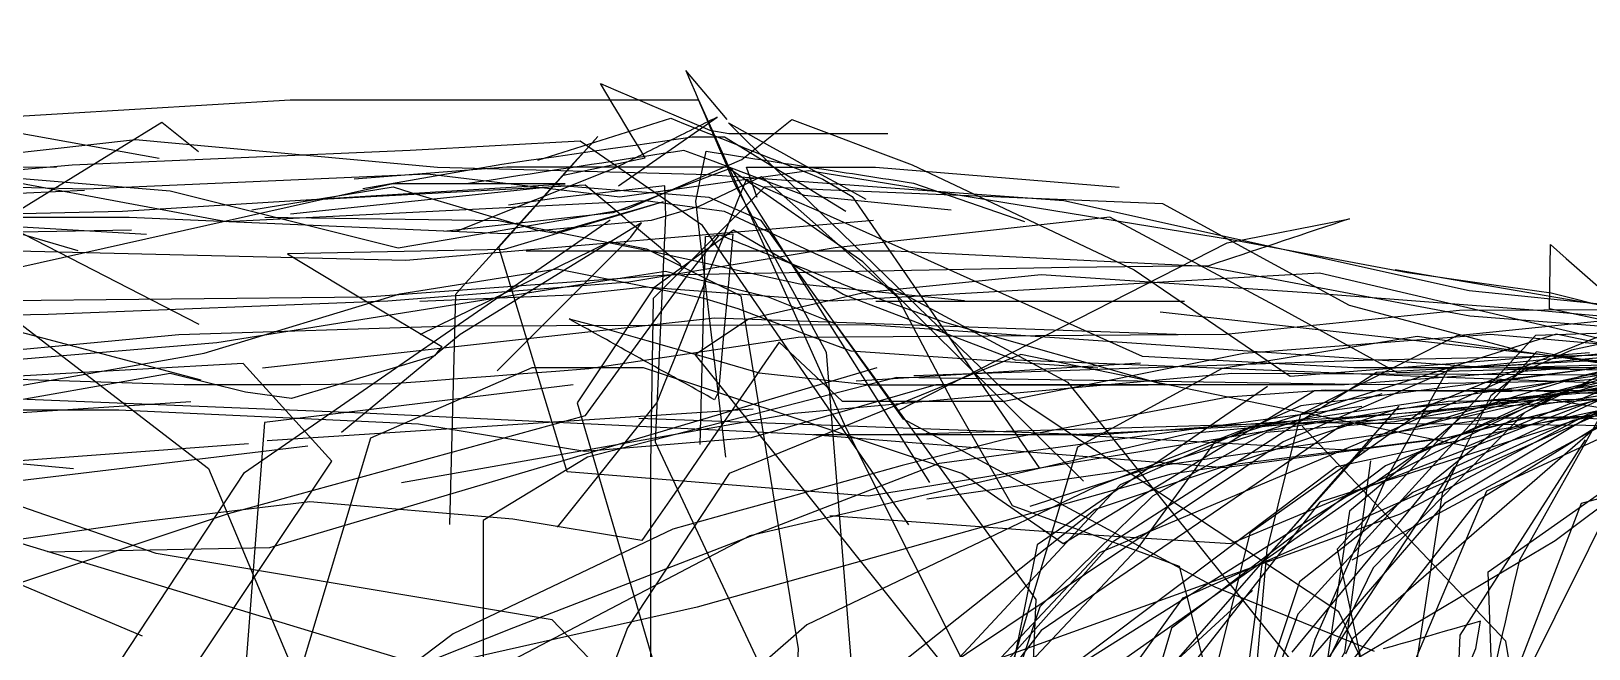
# Model space of a CAD drawing. Header units: metres. Extents: x 30 to 6769, y 117 to 5736.
# Drawn here: x 1310 to 1934, y 5477 to 5724 of the extents above; entities that cross this region are included whole.
import ezdxf

# ---------------------------------------------------------------- set-up
doc = ezdxf.new("R2010")
doc.units = ezdxf.units.M
doc.layers.add('FLOOR_1', color=2, linetype='Continuous')
doc.layers.add('FLOOR_2', color=3, linetype='Continuous')

msp = doc.modelspace()

# ---------------------------------------------------------------- linework, layer by layer
at = {"layer": 'FLOOR_1', "color": 7}
for points in [[(931.05, 5593.25), (1084.6, 5630.14), (1158.22, 5647.51), (1166.88, 5664.84), (1171.06, 5676.45), (1173.36, 5685.64), (1175.66, 5694.83), (1179.73, 5653.8), (1185.79, 5666.11), (1187.88, 5724.48), (1185.05, 5714.55), (1182.21, 5704.62), (1179.38, 5694.7), (1176.54, 5684.77), (1182.57, 5691.1), (1190.02, 5700.04), (1197.47, 5708.99), (1204.92, 5717.94), (1213.42, 5720.54), (1223.74, 5711.93), (1234.07, 5703.32), (1244.4, 5694.71), (1361.68, 5673.51)], [(1589.02, 5689.06), (1572.47, 5708.74), (1574.41, 5704.22), (1576.34, 5699.7), (1578.28, 5695.18), (1580.22, 5690.66), (1582.15, 5686.14), (1584.09, 5681.62), (1586.03, 5677.1), (1587.96, 5672.58), (1589.9, 5668.06), (1591.84, 5663.53), (1598.95, 5650.44), (1606.39, 5636.79), (1613.83, 5623.14), (1621.27, 5609.49), (1628.71, 5595.84), (1638.9, 5469.32)], [(1601.1, 5657.77), (1596.79, 5669.97), (1602.54, 5669.97), (1608.28, 5669.97), (1614.03, 5669.97), (1619.78, 5669.97), (1625.52, 5669.97), (1631.27, 5669.97), (1637.01, 5669.97), (1642.76, 5669.97), (1648.51, 5669.97), (1746.01, 5661.96)], [(1377.61, 5606.91), (1297.78, 5647.91), (1133.15, 5649.84)], [(1955.75, 5588.81), (1865.38, 5602.12), (1787.24, 5589.28), (1729.41, 5557.72), (1700.9, 5463.3), (1716.79, 5407.5), (1711.44, 5378.03), (1706.08, 5348.56), (1692.55, 5254.95), (1687.79, 5148.04), (1652.87, 5051.41), (1560.76, 4954.88), (1455.97, 4853.85), (1385.64, 4823.99), (1308.48, 4801.29)], [(1991.96, 5595.44), (1849.07, 5587.6), (1743.38, 5519.66), (1634.81, 5397.32), (1605.37, 5260.58), (1605.37, 5238.92), (1605.37, 5217.27), (1605.37, 5195.61), (1603.9, 5158.21), (1598.79, 5081.49), (1469.98, 5106.35), (1398.91, 5097.65), (1401.87, 5079.92), (1404.82, 5062.18), (1407.78, 5044.45), (1410.73, 5026.71), (1432.83, 4912.98)], [(2138.94, 5583.44), (2016.91, 5600.13), (1896.7, 5583.91)], [(1858.08, 5574.09), (1762.25, 5464.56), (1721.77, 5322.68), (1674.65, 5266.96), (1654.4, 5223.82), (1658.38, 5192.01), (1662.35, 5160.2), (1658.3, 5112.38), (1605.25, 4985.33), (1568.07, 4926.22), (1541.71, 4896.91), (1450.37, 4861.01), (1362.1, 4826.26), (1285.67, 4790.27), (1267.77, 4814.14), (1249.97, 4838.76)], [(1421.15, 5558.06), (1235.83, 5535.78)]]:
    msp.add_lwpolyline(points, dxfattribs=at)
at = {"layer": 'FLOOR_1', "color": 1}
for points in [[(1829.77, 5039.21), (1834.71, 5071.32), (1839.64, 5103.42), (1751.35, 5127.01), (1744.36, 5254.47), (1715.55, 5407.8), (1636.61, 5565.56), (1577.73, 5696.81), (1566.02, 5696.81), (1554.3, 5696.81), (1542.59, 5696.81), (1530.87, 5696.81), (1519.16, 5696.81), (1507.44, 5696.81), (1495.73, 5696.81), (1484.02, 5696.81), (1414.13, 5696.81), (1258.47, 5687.49)], [(1263.74, 5671.16), (1352.15, 5681.08), (1473.1, 5669.97), (1581.59, 5666.98), (1723.82, 5656.56), (1886.22, 5620.49), (2058.8, 5602.87)], [(2190.47, 5292.43), (2209.52, 5349.61), (2224.75, 5431.71), (2217.26, 5563.71), (2064.94, 5572.97), (1921.06, 5603.04), (1784.5, 5559.95), (1753.24, 5516.94), (1712.73, 5473.76), (1654.73, 5430.23), (1657.26, 5401.17), (1662.43, 5372.74), (1667.22, 5327.66), (1671.35, 5253.29), (1645.27, 5106.35), (1567.15, 5106.35)], [(811.94, 5589.45), (982.96, 5580.13), (1118.95, 5568.5), (1327.37, 5549.19)], [(2089.69, 5585.53), (1881.05, 5589.81), (1811.72, 5559.81), (1653.38, 5453.7), (1643.88, 5414.6), (1641.97, 5399.31), (1640.06, 5384.02), (1638.15, 5368.72), (1636.24, 5353.43), (1634.33, 5338.14), (1632.42, 5322.85), (1619.84, 5163.21), (1602.19, 5108.65), (1597.5, 5092.23), (1592.81, 5075.8), (1588.12, 5059.38), (1583.43, 5042.95), (1578.74, 5026.52), (1574.05, 5010.1), (1569.36, 4993.67), (1560.48, 4974.21), (1513.09, 4926.8), (1442.77, 4871.84), (1301.62, 4785.21)], [(1648.97, 5589.45), (1405.83, 5517.31), (1317.09, 5515.64)], [(1971.29, 5580.29), (1824.24, 5580.24), (1723.68, 5518.95), (1682.99, 5547.12), (1555.59, 5589.45), (1510.91, 5589.45), (1446.29, 5561.31), (1397.46, 5398.84)], [(1938.25, 5589.45), (1818.74, 5574.24), (1746.47, 5542.6), (1615.75, 5402.01)], [(1754.6, 5591.32), (1640.77, 5584.18)], [(1527.44, 5582.74), (1403.77, 5567.53), (1395.38, 5458.07), (1386.3, 5348.7), (1371.77, 5285.71), (1368.76, 5284.09), (1366.72, 5287.66), (1364.69, 5291.22), (1362.65, 5294.79), (1360.61, 5298.35), (1358.58, 5301.92), (1356.54, 5305.49), (1354.5, 5309.05), (1352.47, 5312.62), (1350.43, 5316.19), (1348.39, 5319.75), (1346.36, 5323.32), (1344.32, 5326.88), (1455.83, 5412.47)], [(1977.36, 5587.76), (1926.77, 5584.15), (1849.9, 5582.74), (1656.99, 5585.6), (1533.19, 5553.71), (1491.36, 5528.3), (1491.36, 5514.85), (1491.36, 5501.4), (1491.36, 5487.95), (1491.36, 5474.5), (1491.36, 5461.05), (1491.36, 5447.6), (1491.91, 5427.86), (1507.15, 5302.46), (1548.64, 5108.49), (1607.34, 4951.8)], [(2101.27, 5546.86), (1918.1, 5576.88), (1773.66, 5563.05), (1598.1, 5522.17), (1436.35, 5437.32), (1307.22, 5350.43)], [(1887.11, 5581.41), (2061.71, 5574.13), (2124.18, 5525.75)], [(1669.07, 5536.97), (1895.52, 5569.32), (2141.95, 5574.25), (2202.24, 5326.91), (2172.71, 5061.95), (2148.89, 4960.6), (2154.07, 4877.77), (2160.39, 4786.79), (2351.32, 4678.64), (2547.77, 4713.96), (2560.95, 4727.91), (2555.77, 4723.89), (2550.6, 4719.86), (2545.42, 4715.83), (2540.25, 4711.8), (2535.07, 4707.78), (2529.9, 4703.75), (2524.72, 4699.72), (2519.54, 4695.7), (2514.37, 4691.67), (2509.19, 4687.64), (2503.53, 4683.42), (2301.48, 4599.07)], [(1956.89, 5568.24), (1928.92, 5569.32), (1916.36, 5569.32), (1903.81, 5569.32), (1891.26, 5569.32), (1878.71, 5569.32), (1866.16, 5569.32), (1727.25, 5562.61)]]:
    msp.add_lwpolyline(points, dxfattribs=at)
at = {"layer": 'FLOOR_1', "color": 6}
for points in [[(1377.35, 5676.04), (1362.7, 5687.79), (1344.95, 5676.87), (1327.2, 5665.94), (1309.46, 5655.01), (1291.71, 5644.09)], [(2186.8, 5170.4), (2197.17, 5247.61), (2176.42, 5287.94), (2189.54, 5293.57), (2202.65, 5299.19), (2215.77, 5304.81), (2303.25, 5273.68), (2503.48, 5325.37), (2656.28, 5400.69), (2671.7, 5493.62), (2671.7, 5588.9), (2668.8, 5671.42), (2655.21, 5678.22), (2641.62, 5685.02), (2582.56, 5677.87), (2454.31, 5665.39), (2373.15, 5655.02), (2324.74, 5650.61), (2201.42, 5642.78), (2001.46, 5602.22), (1932.57, 5586.55), (1864.77, 5565.75)], [(1661.88, 5526.54), (1579.19, 5646.61), (1530.18, 5680.41), (1462.11, 5676.68), (1326.85, 5670.79), (1221.22, 5661.08), (1197.52, 5655.67), (1211.88, 5654.07), (1226.23, 5652.48), (1240.58, 5650.88), (1300.63, 5640.62)], [(1969, 5606.85), (1919.05, 5619.39), (1890.28, 5623.5), (1861.51, 5627.61), (1790.98, 5640.88), (1621.79, 5668.51), (1546.03, 5657.96), (1469.13, 5667.2), (1332.44, 5661.15), (1233.53, 5663.47)], [(2014.43, 5602.87), (1884.44, 5589.45), (1840.07, 5589.45), (1755.36, 5594.07), (1623.96, 5653.1), (1596.64, 5664.93), (1593.4, 5656.81), (1590.15, 5648.69), (1586.9, 5640.57), (1583.66, 5632.45), (1580.41, 5624.33), (1577.16, 5616.21), (1573.92, 5608.09), (1570.67, 5599.97), (1567.42, 5591.85), (1564.18, 5583.72), (1560.93, 5575.6), (1521.04, 5525.7)], [(1125.37, 5623.58), (1165.94, 5644.37), (1184.26, 5646.66), (1202.59, 5648.95), (1346.89, 5652.29), (1524.15, 5663.26), (1499.37, 5663.26), (1455.16, 5663.26), (1272.7, 5622.38)], [(2240.4, 5622.54), (1992.13, 5590.3), (1933.27, 5570.68), (1858.63, 5530.79), (1682.47, 5467.38), (1562.24, 5353.85), (1478.52, 5209.66), (1455.85, 5152.93), (1447.42, 5131.01), (1439, 5109.1), (1430.58, 5087.19), (1422.15, 5065.28), (1441.89, 4970.05), (1467.02, 4826.99), (1560.62, 4662.05), (1692.76, 4580.7), (1769.74, 4553.96), (1720.93, 4562.58), (1672.12, 4571.2), (1531.15, 4576.47), (1425.63, 4660.71), (1327.94, 4860.85), (1218.77, 5043.13), (1086.42, 5245.43)], [(1648.65, 5616.29), (1772.21, 5616.29)], [(2175.42, 5444.61), (2145.3, 5544.77), (2071.67, 5582.74), (1949.46, 5582.74), (1835.31, 5566.51), (1714.79, 5484.22), (1650.97, 5401.54), (1646.66, 5336.85), (1642.64, 5282.51), (1637.1, 5229.62), (1594.89, 5135.81)], [(1404.85, 5560.37), (1599.51, 5573.1)]]:
    msp.add_lwpolyline(points, dxfattribs=at)
at = {"layer": 'FLOOR_1', "color": 2}
for points in [[(1849.62, 5458.84), (1834.04, 5491.75), (1699.35, 5581.04), (1596.68, 5680.57), (1589.57, 5687.7), (1595.08, 5684.64), (1600.59, 5681.58), (1606.09, 5678.51), (1611.6, 5675.45), (1617.11, 5672.39), (1622.61, 5669.33), (1628.12, 5666.27), (1633.63, 5663.21), (1639.13, 5660.15), (1644.64, 5657.09)], [(1986.62, 5577.65), (1877.72, 5576.03), (1748.56, 5554.9), (1645.69, 5538), (1525, 5547.85), (1497.65, 5637.93), (1537.29, 5682.27), (1533.22, 5677.74), (1529.15, 5673.22), (1525.07, 5668.69), (1521, 5664.16), (1516.93, 5659.63), (1512.85, 5655.1), (1508.78, 5650.57), (1504.7, 5646.04), (1500.63, 5641.51), (1496.56, 5636.99), (1492.48, 5632.46), (1488.41, 5627.93), (1484.33, 5623.4), (1480.26, 5618.87), (1477.94, 5526.66)], [(1265.28, 5671.16), (1388.62, 5648.23), (1556.36, 5656.55), (1587.85, 5652.25), (1599.93, 5646.67), (1612.01, 5641.1), (1624.09, 5635.52), (1636.17, 5629.94), (1648.25, 5624.36), (1660.33, 5618.79), (1725.35, 5583.75), (1835.61, 5446.36)], [(2102.68, 5622.68), (1902.63, 5579.91), (1828.86, 5580.5), (1789.64, 5577.7), (1700.3, 5560.79), (1659.15, 5550.35), (1636.18, 5543.97), (1613.21, 5537.58), (1590.23, 5531.2), (1567.26, 5524.81), (1479.42, 5482.83), (1360.98, 5393.42), (1320.14, 5280.79), (1315.3, 5224.38), (1311.59, 5218.35), (1307.88, 5212.32)], [(2112.16, 5600.47), (1942.23, 5573.19), (1833.05, 5549.85), (1679.27, 5433.94), (1638.44, 5384.93), (1613.08, 5360.28), (1602.09, 5358.28), (1591.1, 5356.28), (1580.11, 5354.29), (1569.12, 5352.29), (1558.13, 5350.29), (1547.14, 5348.29), (1372.56, 5399.76)], [(1973.19, 5593.7), (1844.69, 5560.41), (1738.18, 5515.37), (1692.51, 5466.7), (1662.08, 5424.04), (1630.14, 5385.69), (1598.59, 5347.62), (1593.7, 5328.06), (1588.81, 5308.49), (1583.92, 5288.93), (1579.04, 5269.37), (1572.08, 5255.54), (1564.9, 5242.36), (1557.71, 5229.18), (1550.53, 5216), (1543.34, 5202.82), (1493.49, 5183.23), (1370.36, 5173.55), (1357.91, 5178.34), (1345.46, 5183.13), (1333.02, 5187.92), (1320.57, 5192.71), (1308.12, 5197.5)], [(1437.85, 5083.7), (1528.96, 5253.12), (1667.16, 5351.21), (1771.71, 5497.28), (1967.3, 5583.9), (2047.34, 5589.45), (2129.03, 5550.01), (2167.07, 5467.99), (2175.42, 5333.75)], [(2094.93, 5569.33), (1997.35, 5589.45), (1927.25, 5581.06), (1852.69, 5550.18), (1767.03, 5485.18), (1750.68, 5430.45), (1768.55, 5392.63), (1723.35, 5351.52), (1658, 5213.53)], [(2164.55, 4794.03), (2153.87, 4962.45), (2168.71, 5153.52), (2155.3, 5315.62), (2133.3, 5488.74), (1994.49, 5589.45), (1826.42, 5535.64), (1730.72, 5413.69)], [(1710.35, 5534.03), (1851.41, 5579.16)], [(1846.62, 5552.21), (1840.09, 5504.51), (1836.28, 5475.41), (1828.92, 5462.53), (1821.56, 5449.65), (1814.2, 5436.77), (1806.85, 5423.89), (1799.49, 5411), (1792.13, 5398.12), (1774.35, 5363.96), (1729, 5266.91), (1703.81, 5190.83), (1694.79, 5123.19), (1692.15, 5099.55), (1691.62, 5090.5), (1691.09, 5081.45), (1690.55, 5072.4), (1690.02, 5063.35), (1689.49, 5054.3), (1688.96, 5045.25)]]:
    msp.add_lwpolyline(points, dxfattribs=at)
at = {"layer": 'FLOOR_1', "color": 3}
for points in [[(1588.6, 5553.67), (1576.5, 5656.27), (1580.66, 5676.36), (1583.1, 5675.98), (1585.54, 5675.6), (1587.98, 5675.23), (1590.42, 5674.85), (1592.86, 5674.48), (1595.3, 5674.1), (1597.74, 5673.73), (1600.18, 5673.35), (1602.62, 5672.98), (1605.06, 5672.6), (1607.5, 5672.22), (1609.94, 5671.85), (1612.38, 5671.47), (1614.82, 5671.1), (1617.26, 5670.72), (1619.7, 5670.35), (1622.14, 5669.97), (1624.58, 5669.59), (1627.02, 5669.22), (1629.46, 5668.84), (1631.9, 5668.47), (1634.34, 5668.09), (1636.78, 5667.72), (1639.23, 5667.34), (1641.67, 5666.97), (1644.11, 5666.59), (1646.55, 5666.21), (1648.99, 5665.84), (1651.43, 5665.46), (1653.87, 5665.09), (1656.31, 5664.71), (1658.75, 5664.34), (1661.19, 5663.96), (1663.63, 5663.58), (1708.17, 5648.1)], [(1496.91, 5588.3), (1539.81, 5631.22), (1550.46, 5641.88), (1554.75, 5647.58), (1540.22, 5638.64), (1525.7, 5629.7), (1511.18, 5620.76), (1496.66, 5611.82), (1482.14, 5602.88), (1434.67, 5563.65)], [(1957.46, 5582.74), (1862.72, 5586.16), (1780.97, 5589.45), (1704.54, 5592.63), (1635.46, 5618.87), (1591.56, 5644.63), (1559.72, 5621.59), (1529.02, 5575.52), (1560.89, 5466.83)], [(1188.64, 5583.09), (1384.74, 5599.69), (1540.04, 5624.46), (1564.43, 5628.21), (1572.65, 5626.15), (1580.87, 5624.1), (1589.1, 5622.04), (1597.32, 5619.98), (1605.54, 5617.93), (1632.21, 5607.34), (1712.67, 5496.6), (1706.59, 5356.01)], [(1991.69, 5605.41), (1913.58, 5612.52), (1821.28, 5619.63), (1714.77, 5626.74), (1643.76, 5619.63), (1597.61, 5608.97), (1576.31, 5594.75), (1599.03, 5566.32), (1621.75, 5537.89), (1644.47, 5509.45), (1667.19, 5481.02), (1689.92, 5452.59), (1712.64, 5424.16), (1735.36, 5395.73), (1697.02, 5345.97), (1597.61, 5274.89), (1434.3, 5267.78), (1320.69, 5328.2), (1256.79, 5456.14)], [(2089.76, 5631.33), (1927.23, 5596.63), (1847.55, 5561.01), (1803.37, 5511.81), (1793.59, 5438.44), (1798.06, 5389.61), (1775.4, 5375.57), (1752.75, 5361.54), (1730.09, 5347.5), (1707.43, 5333.47), (1684.77, 5319.44), (1642.93, 5297)], [(2170.36, 5183.32), (2175.42, 5293.09), (2170.49, 5435.65), (2011.87, 5586.27), (1791.11, 5587.27), (1615.95, 5571.18), (1458.71, 5543.37)], [(1966.96, 5582.66), (1909.13, 5573.76), (1837.27, 5537.99), (1721.96, 5465.38), (1607.37, 5375.61), (1537.38, 5324.65), (1533.18, 5310.33), (1528.97, 5296.02), (1524.76, 5281.7), (1520.55, 5267.38), (1516.34, 5253.07), (1512.13, 5238.75), (1507.92, 5224.43), (1487.62, 5162.23)], [(2035.88, 5587.61), (1865.35, 5574)]]:
    msp.add_lwpolyline(points, dxfattribs=at)
at = {"layer": 'FLOOR_1', "color": 4}
for points in [[(2242.97, 5646.08), (2157.05, 5643.13), (2009.69, 5591.62), (1857.47, 5587.47), (1808.36, 5614.49), (1742.26, 5649.84), (1632.37, 5637.57), (1549.74, 5623.79), (1453.13, 5616.29), (1317.13, 5610.85), (1246.52, 5609.58), (1204.05, 5645.53), (1196.48, 5675.82), (1161.97, 5625.21), (1101.04, 5522.69), (1037.75, 5389.36), (1014.95, 5236.96), (1033.93, 5050.19), (1051.58, 4884.28), (1120.55, 4782.11), (1219.05, 4749.68), (1278.95, 4788.6), (1295.73, 4900.37)], [(1403.89, 5649.84), (1497.49, 5648.62), (1519.2, 5644.27), (1540.92, 5639.92), (1560.65, 5635.93), (1572.14, 5633.37), (1583.64, 5630.82), (1595.13, 5628.26), (1606.62, 5625.71), (1618.11, 5623.15), (1684.05, 5616.47)], [(1466.11, 5602.87), (1542.09, 5640.21), (1556.76, 5637.25), (1569.34, 5630.96), (1581.92, 5624.67), (1594.5, 5618.37), (1617.54, 5476.89), (1607.01, 5281.99), (1731.95, 5286.95), (1819.97, 5316.84), (1819.97, 5305.98), (1819.97, 5295.12), (1819.97, 5284.26), (1819.97, 5273.4), (1819.97, 5262.55), (1819.97, 5251.69), (1819.97, 5240.83), (1819.97, 5229.97), (1815.08, 5210.62), (1778.21, 5117.63), (1762.3, 5053.2), (1755.2, 5030.47)], [(1996.99, 5615.06), (1908.46, 5571.54), (1847.71, 5509.28), (1777.72, 5365.12), (1733.81, 5170.33), (1609.33, 5038.47), (1573.26, 5011.28), (1551.09, 4994.03), (1510.22, 4971.73), (1375.87, 4893.08), (1291.47, 4838.52)], [(2091.76, 5565.91), (1913.21, 5595.95), (1817.58, 5490.72), (1759.02, 5326.91), (1722.25, 5184.93), (1703.92, 5097), (1685.55, 5063.32), (1652.51, 5040.78), (1585.16, 5045.51), (1582.89, 5033.37), (1580.61, 5021.24), (1578.34, 5009.11), (1576.07, 4996.98), (1573.79, 4984.85), (1571.52, 4972.71), (1569.25, 4960.58), (1566.97, 4948.45), (1534.83, 4905.76)], [(1663.87, 5586.5), (1847.74, 5592.74), (1998.51, 5595.89), (2134.64, 5566.28), (2200.52, 5462.45), (2195.54, 5261.2)], [(2204.77, 4358.28), (2208.95, 4557.15), (2208.95, 4695.64), (2212.07, 4763.87), (2216.77, 4803.78), (2221.46, 4843.68), (2202.28, 5025.64), (2193.09, 5139.14), (2195.54, 5271.25), (2214.32, 5315.44), (2226.71, 5376.28), (2108.7, 5535.43), (1963.55, 5583.03), (1879.58, 5561.68), (1862.76, 5559.58), (1845.95, 5557.48), (1829.13, 5555.37), (1812.31, 5553.27), (1795.49, 5551.16), (1766.84, 5546.92), (1577.11, 5493.6), (1469.7, 5469.35), (1293, 5523.12)], [(1946.2, 5587.7), (1798.12, 5565.53), (1736.02, 5541.6), (1620.94, 5486.53), (1549.98, 5424.41), (1512.63, 5379.14), (1501.81, 5348.45), (1490.98, 5317.77), (1480.16, 5287.08), (1458.16, 5175.23), (1422.07, 5094.29), (1413.65, 5099.48), (1405.22, 5104.67), (1396.79, 5109.86), (1388.36, 5115.05), (1379.93, 5120.24), (1371.51, 5125.43), (1363.08, 5130.61), (1354.65, 5135.8), (1346.22, 5140.99), (1337.79, 5146.18)], [(1959.43, 5582.74), (1857.1, 5572.93), (1736.49, 5532.69), (1658.46, 5470.92), (1545.54, 5387.4), (1497, 5333.98), (1489.71, 5178.17), (1497.91, 5061.46), (1523.78, 4974.89), (1531.59, 4881.35), (1542.3, 4829.99), (1556, 4785.44), (1691.35, 4757.44), (1800.16, 4744.02), (1839.58, 4741.44), (1836.94, 4728.25), (1834.3, 4715.06), (1831.67, 4701.87), (1829.03, 4688.68), (1806.57, 4669.6)], [(1289.5, 4883.92), (1337.89, 4961), (1250.79, 4895.64), (1362.43, 4856.43), (1357.23, 4809.35), (1357.23, 4829.93), (1357.23, 4850.5), (1357.23, 4871.08), (1357.23, 4891.66), (1357.23, 4912.24), (1400.54, 5004.87), (1517.73, 5162.07), (1623.5, 5302.46), (1723.82, 5455.72), (1863.34, 5554.12), (1914.91, 5577.44), (1927.95, 5579.82), (1940.98, 5582.19)], [(1553.73, 5569.32), (1736.28, 5562.61), (1944.42, 5577.34), (2129.85, 5488.24), (2163.51, 5269.18)], [(2046.14, 5565.36), (1819.75, 5567.47), (1654.98, 5562.61)], [(1397.34, 5559.03), (1180.1, 5542.88), (962.31, 5555.16), (752.97, 5555.9), (653.59, 5510.52), (624.7, 5377.21), (619.51, 5273.74), (639.18, 5153.2), (634.54, 5083.56), (600.97, 5046.59), (525.03, 5041.62), (357.68, 5038.65), (206.69, 5014.83), (121.42, 4993.5), (62.55, 4980.28), (49.46, 4796.49)], [(1844.57, 5556.09), (1726.24, 5562.61), (1623.65, 5562.61)]]:
    msp.add_lwpolyline(points, dxfattribs=at)
at = {"layer": 'FLOOR_1', "color": 5}
for points in [[(1329.14, 5636.42), (1210.64, 5671.09)], [(1620.63, 5431.19), (1560.42, 5559.75), (1564.5, 5650.42), (1564.06, 5662.4), (1553.44, 5661.22), (1542.81, 5660.04), (1532.19, 5658.85), (1521.56, 5657.67), (1501.46, 5654.73)], [(1905.5, 5596.61), (1838.22, 5614.56), (1763.53, 5655.29), (1627.33, 5660.81), (1604.19, 5662.08), (1593, 5650.89), (1581.81, 5639.7), (1570.63, 5628.5), (1559.44, 5617.31), (1558.42, 5550.83), (1558.42, 5458.03), (1570.42, 5391.1), (1568.36, 5337.56), (1546.66, 5286.91), (1531.69, 5161.62), (1586.51, 4996.46)], [(1657.39, 5572.26), (1789.27, 5639.67), (1838.22, 5649.22), (1834.91, 5648.11), (1831.6, 5647.01), (1828.29, 5645.91), (1824.98, 5644.8), (1821.67, 5643.7), (1818.36, 5642.59), (1815.05, 5641.49), (1811.74, 5640.39), (1808.43, 5639.28), (1805.11, 5638.18), (1801.8, 5637.07), (1798.49, 5635.97), (1795.18, 5634.86), (1791.87, 5633.76), (1788.56, 5632.66), (1785.25, 5631.55), (1781.94, 5630.45), (1725.93, 5629.71), (1564.91, 5626.6), (1444.95, 5617.77), (1288.07, 5616.29)], [(2078.9, 5589.45), (1925.83, 5589.34), (1836.32, 5582.74), (1672.68, 5582.74), (1598.72, 5561.5), (1532.09, 5555.95), (1465.48, 5566.93), (1345.43, 5572.48), (1202.27, 5572.56)], [(1959.14, 5588.76), (1922.27, 5573.39), (1885.4, 5558.02), (1706.69, 5594.92), (1589.89, 5547.13), (1549.14, 5485.35), (1505.59, 5370.69), (1487.22, 5319.75), (1466.55, 5265.72), (1445.52, 5214.99), (1429.59, 5180.45), (1413.65, 5145.9), (1398.15, 5127.16), (1382.75, 5111.75), (1367.35, 5096.34), (1351.94, 5080.93), (1299.87, 5036.16)], [(1972.38, 5590.74), (1898.16, 5574.99), (1856.26, 5567.88), (1830.56, 5565.73), (1804.85, 5563.59), (1759.45, 5538.09), (1714.32, 5493.75), (1699.97, 5450.68)], [(2171.86, 5060.02), (2192.04, 5161.78), (2202.24, 5320.3), (2136.25, 5514.57), (1967.54, 5584.09), (1875.79, 5561.11), (1853.89, 5558.19), (1831.99, 5555.27), (1810.1, 5552.35), (1788.2, 5549.43), (1623.07, 5562.61), (1443.36, 5571.36), (1272.46, 5578.32), (1071.68, 5576.03)], [(1106.82, 5562.61), (1232.53, 5566.76), (1374.37, 5576.03)]]:
    msp.add_lwpolyline(points, dxfattribs=at)
at = {"layer": 'FLOOR_2', "color": 4}
for points in [[(1523.53, 5666.8), (1556.2, 5673.67), (1553.64, 5677.94), (1551.09, 5682.2), (1548.53, 5686.46), (1545.97, 5690.73), (1543.42, 5694.99), (1540.86, 5699.26), (1538.3, 5703.52), (1544.56, 5700.84), (1550.82, 5698.15), (1557.08, 5695.47), (1563.34, 5692.79), (1569.6, 5690.1), (1575.86, 5687.42), (1582.11, 5684.73), (1589.79, 5683.39), (1598.87, 5683.39), (1607.95, 5683.39), (1617.04, 5683.39), (1626.12, 5683.39), (1635.2, 5683.39), (1644.29, 5683.39), (1653.37, 5683.39)], [(1241.04, 5670.94), (1366.08, 5660.48), (1457.3, 5637.66), (1549.2, 5653.29), (1595, 5673.02), (1615, 5689), (1631.04, 5682.98), (1647.09, 5676.96), (1663.14, 5670.94), (1752.1, 5628.82), (1814.47, 5586.22), (1934.39, 5595.62)], [(1295.18, 5625.38), (1241.62, 5633.96), (1237.12, 5645.97), (1232.62, 5657.97), (1228.12, 5669.97), (1223.63, 5681.98), (1225.25, 5681.95), (1227.7, 5680.32), (1230.14, 5678.69), (1232.58, 5677.06), (1235.03, 5675.43), (1237.47, 5673.8), (1239.91, 5672.17), (1242.36, 5670.54), (1244.8, 5668.91), (1247.24, 5667.28), (1249.69, 5665.65), (1252.13, 5664.02), (1254.58, 5662.39), (1257.02, 5660.76), (1259.46, 5659.13), (1261.91, 5657.5), (1331.79, 5660.78)], [(1636.61, 5652.13), (1588.04, 5681.99), (1575.08, 5681.94), (1564.18, 5680.38), (1553.28, 5678.82), (1542.38, 5677.27), (1531.48, 5675.71), (1520.59, 5674.15), (1509.69, 5672.59), (1498.79, 5671.03), (1443.24, 5661.22)], [(1249.8, 5484.76), (1389.45, 5531.16), (1532.35, 5570.37), (1552.36, 5597.89), (1572.36, 5625.41), (1586.02, 5642.82), (1588.18, 5641.96), (1590.34, 5641.1), (1592.49, 5640.23), (1594.65, 5639.37), (1596.81, 5638.5), (1598.97, 5637.64), (1601.13, 5636.77), (1603.29, 5635.91), (1605.45, 5635.05), (1607.61, 5634.18), (1609.77, 5633.32), (1611.93, 5632.45), (1614.09, 5631.59), (1616.25, 5630.72), (1618.41, 5629.86), (1620.57, 5629), (1622.73, 5628.13), (1624.89, 5627.27), (1627.05, 5626.4), (1629.21, 5625.54), (1631.37, 5624.67), (1633.53, 5623.81), (1635.69, 5622.95), (1637.85, 5622.08), (1640.01, 5621.22), (1642.17, 5620.35), (1644.33, 5619.49), (1646.49, 5618.62), (1648.65, 5617.76), (1650.81, 5616.9), (1676.15, 5607.77), (1764.38, 5582.74)], [(2093.13, 5576.03), (1918.31, 5613.12), (1918.71, 5638.89), (1925.1, 5633.29), (1931.5, 5627.7), (1937.89, 5622.1), (1944.28, 5616.51), (1950.67, 5610.91), (1957.06, 5605.32), (1963.45, 5599.72), (2077.27, 5578.2)], [(1284.76, 5623.39), (1381.41, 5549.16), (1449.45, 5386.98), (1520.77, 5254.3), (1567.22, 5233.9), (1589.16, 5224.49), (1658.4, 5232.37), (1733.01, 5213.13), (1765.88, 5210.39), (1798.76, 5207.64), (1823.25, 5230.37), (1840.69, 5256.67), (1843.3, 5268.41), (1845.91, 5280.15), (1848.52, 5291.89), (1851.12, 5303.63), (1856.93, 5333.18)], [(1956.62, 5609.58), (1871.05, 5574.75), (1798.39, 5523.21), (1785.4, 5471.2)], [(1896.74, 5564.61), (2061.94, 5590.53)], [(1905.81, 5469.2), (1918.51, 5502.23), (1931.21, 5535.26), (2077.83, 5574.82)]]:
    msp.add_lwpolyline(points, dxfattribs=at)
at = {"layer": 'FLOOR_2', "color": 3}
for points in [[(1545.56, 5662.46), (1585.02, 5689.99), (1583.81, 5689.38), (1582.6, 5688.78), (1581.38, 5688.17), (1580.17, 5687.56), (1578.96, 5686.96), (1577.74, 5686.35), (1576.53, 5685.74), (1575.32, 5685.13), (1574.11, 5684.53), (1572.89, 5683.92), (1571.68, 5683.31), (1570.47, 5682.71), (1569.25, 5682.1), (1568.04, 5681.49), (1566.83, 5680.89), (1565.61, 5680.28), (1564.4, 5679.67), (1563.19, 5679.07), (1561.97, 5678.46), (1560.76, 5677.85), (1559.55, 5677.25), (1558.33, 5676.64), (1557.12, 5676.03), (1555.91, 5675.42), (1554.69, 5674.82), (1553.48, 5674.21), (1552.27, 5673.6), (1551.06, 5673), (1549.84, 5672.39), (1548.63, 5671.78), (1547.42, 5671.18), (1546.2, 5670.57), (1544.06, 5669.59), (1480.56, 5644.18)], [(1848.25, 5475.8), (1784.45, 5501.62), (1659.63, 5568.98), (1602.66, 5648.55), (1581.88, 5657.84), (1562.15, 5659.36), (1542.42, 5660.88), (1522.68, 5662.4), (1414.27, 5651.1)], [(1236.2, 5643.2), (1183.38, 5655.75), (1207.48, 5653.07), (1231.58, 5650.39), (1356.58, 5643.13)], [(1508.64, 5636.42), (1585.6, 5636.42), (1656.07, 5636.42), (1780.63, 5630.24), (1886.4, 5610.31), (2017.27, 5600.18)], [(2513.18, 5332.8), (2406.18, 5456.59), (2336.73, 5485.14), (2238.47, 5534.8), (2084.66, 5601.31), (1949.83, 5612.73), (1882.38, 5612.48), (1788.59, 5602.87), (1617.46, 5601.64), (1533.62, 5589.09), (1520.51, 5588.08), (1507.39, 5587.07), (1494.28, 5586.07), (1481.17, 5585.06), (1468.05, 5584.05), (1454.94, 5583.04), (1418.17, 5582.74), (1371.69, 5582.74), (1246.41, 5586.72)], [(2034.29, 5605.41), (1920.68, 5520.12), (1807.07, 5452.59), (1693.47, 5402.83), (1558.56, 5409.94), (1452.05, 5431.27), (1373.94, 5466.81), (1430.75, 5552.1), (1395.25, 5591.2), (1267.44, 5584.09)], [(1286.43, 5369.69), (1438.29, 5270.14), (1515.6, 5240.05), (1622.11, 5239.49), (1663.46, 5240.54), (1692.26, 5240.54), (1727.69, 5246.36), (1811.54, 5337.73), (1830.58, 5363.48), (1836.61, 5356.43), (1842.65, 5349.39), (1848.68, 5342.35), (1854.72, 5335.3), (1860.75, 5328.26), (1866.79, 5321.21), (1883.34, 5273.71), (1888.74, 5297.14), (1894.15, 5320.58), (1899.56, 5344.02), (1893.75, 5507.69), (2028.92, 5602.87)], [(1957.97, 5595.3), (1907.27, 5590.68), (1887.09, 5589.45), (1878.01, 5589.45), (1852.56, 5544.3), (1824.33, 5480.59), (1817.91, 5458.1), (1811.49, 5435.6), (1805.06, 5413.11), (1795.41, 5389.86), (1771.88, 5363.38), (1748.36, 5336.91), (1631.47, 5276.33), (1590.15, 5267.38), (1575.88, 5267.38), (1561.61, 5267.38), (1547.35, 5267.38), (1533.08, 5267.38)], [(1955.31, 5590.67), (1921.71, 5578.91), (1899.62, 5566.63), (1871.61, 5543.9), (1815.21, 5475.54)], [(1958.76, 5585.97), (1880.06, 5549.61), (1826.19, 5467.69)], [(1856.81, 5400.62), (1888.85, 5477.04), (1890.72, 5487.94), (1887.18, 5486.93), (1883.65, 5485.92), (1880.11, 5484.91), (1876.57, 5483.9), (1873.03, 5482.88), (1869.49, 5481.87), (1865.95, 5480.86), (1862.41, 5479.85), (1858.87, 5478.84), (1855.33, 5477.82), (1851.79, 5476.81)]]:
    msp.add_lwpolyline(points, dxfattribs=at)
at = {"layer": 'FLOOR_2', "color": 2}
for points in [[(1513.23, 5672.79), (1566.55, 5689.53), (1571.62, 5687.5), (1576.69, 5685.47), (1581.76, 5683.45), (1586.83, 5681.42), (1591.9, 5679.39), (1596.97, 5677.36), (1602.03, 5675.33), (1607.1, 5673.3), (1612.17, 5671.27), (1617.24, 5669.25), (1622.31, 5667.22), (1627.38, 5665.19), (1639.18, 5658.18), (1713.99, 5549.37)], [(1185.73, 5594.72), (1192.04, 5676.46), (1199.34, 5675.79), (1206.64, 5675.13), (1213.93, 5674.47), (1221.23, 5673.8), (1228.52, 5673.14), (1235.82, 5672.47), (1243.12, 5671.81), (1250.41, 5671.15), (1257.71, 5670.48), (1320.57, 5669.97)], [(1678.75, 5652.75), (1620.03, 5658.6), (1607.86, 5663.17), (1595.69, 5667.73), (1583.52, 5672.3), (1571.67, 5676.66), (1567.57, 5676.02), (1563.47, 5675.39), (1559.37, 5674.76), (1555.26, 5674.13), (1551.16, 5673.5), (1547.06, 5672.87), (1542.96, 5672.24), (1538.86, 5671.61), (1534.76, 5670.97), (1530.66, 5670.34), (1526.56, 5669.71), (1522.46, 5669.08), (1518.35, 5668.45), (1514.25, 5667.82), (1510.15, 5667.19), (1506.05, 5666.56), (1501.95, 5665.92), (1497.85, 5665.29), (1493.75, 5664.66), (1489.65, 5664.03), (1485.54, 5663.4)], [(1350.56, 5644.63), (1260.77, 5643.13), (1216.04, 5640.24), (1229.25, 5634.24), (1242.45, 5628.23), (1255.65, 5622.23), (1268.86, 5616.22), (1282.06, 5610.22), (1378.25, 5584.68)], [(1578.3, 5558.78), (1580.45, 5642.17), (1591.35, 5643.22), (1589.43, 5622.12), (1587.52, 5601.02), (1585.6, 5579.92), (1584.03, 5576.71), (1582.53, 5577.54), (1581.04, 5578.37), (1579.54, 5579.2), (1578.05, 5580.03), (1576.56, 5580.86), (1575.06, 5581.7), (1573.57, 5582.53), (1572.07, 5583.36), (1570.58, 5584.19), (1569.08, 5585.02), (1567.59, 5585.85), (1566.09, 5586.68), (1564.6, 5587.51), (1563.11, 5588.34), (1561.61, 5589.17), (1560.12, 5590), (1558.62, 5590.83), (1557.13, 5591.66), (1555.63, 5592.49), (1554.14, 5593.32), (1552.65, 5594.15), (1551.15, 5594.99), (1549.66, 5595.82), (1548.16, 5596.65), (1546.67, 5597.48), (1545.17, 5598.31), (1543.68, 5599.14), (1542.19, 5599.97), (1540.69, 5600.8), (1539.2, 5601.63), (1537.7, 5602.46), (1536.21, 5603.29), (1534.71, 5604.12), (1533.22, 5604.95), (1531.72, 5605.78), (1530.23, 5606.61), (1528.74, 5607.44), (1527.24, 5608.27), (1525.75, 5609.11), (1534.44, 5606.85), (1556.92, 5600.43), (1579.4, 5594), (1601.88, 5587.57), (1646.06, 5582.74), (1757.59, 5582.74)], [(1259.04, 5592.46), (1369.56, 5602.87), (1479.32, 5606.31), (1644.81, 5606.85), (1895.9, 5589.45), (2140.75, 5596.16), (2322.17, 5517.51), (2430.52, 5371.67), (2432.89, 5343.21), (2435.26, 5314.74), (2429.57, 5257.18), (2555.75, 5213.26), (2618.05, 5076.29), (2599.54, 4971.91), (2554.11, 4921.92), (2484.59, 4833.74), (2415.45, 4774.45), (2348.47, 4802.65), (2205.4, 4894)], [(2075.08, 5586.97), (1894.69, 5602.87), (1795.97, 5595.19), (1700.06, 5576.03), (1635.32, 5576.03), (1609.96, 5599.81), (1604.45, 5591.86), (1598.95, 5583.91), (1593.45, 5575.95), (1587.94, 5568), (1582.44, 5560.05), (1576.94, 5552.09), (1571.43, 5544.14), (1565.93, 5536.19), (1560.43, 5528.24), (1554.92, 5520.28), (1503.26, 5528.87), (1422, 5535.78), (1354.07, 5527.62), (1286.71, 5517.98)], [(1978.23, 5589.45), (1948.94, 5589.45), (1928.98, 5589.45), (1909.02, 5589.45), (1894.87, 5578.29), (1885.1, 5558.73), (1875.32, 5539.16), (1852.93, 5391.71), (1848.8, 5368.95), (1844.66, 5346.19), (1840.53, 5323.44), (1840.09, 5240.99), (1828.17, 5238.16), (1816.18, 5235.76), (1804.2, 5233.36), (1792.21, 5230.96), (1780.23, 5228.56), (1704.96, 5227.12), (1649.96, 5227.12), (1594.62, 5229.93), (1525.97, 5233.83), (1442.57, 5231.09), (1330.29, 5222.66), (1210.88, 5227.12)], [(1983.46, 5594.42), (1889.56, 5536.2), (1836.77, 5469.05), (1784.71, 5416.29), (1750.92, 5392.77), (1720.91, 5375.62), (1713.67, 5366.17), (1707.65, 5357.15), (1701.64, 5348.12), (1695.62, 5339.09), (1689.61, 5330.07), (1683.59, 5321.04), (1677.58, 5312.01), (1671.56, 5302.99), (1660.6, 5292.76), (1538.31, 5257.8), (1475.33, 5240.54), (1450.45, 5240.54), (1425.58, 5240.54), (1400.7, 5240.54), (1334.52, 5240.54), (1292.99, 5245.16)], [(1344.78, 5422.28), (1503.66, 5485.45), (1674.15, 5551.36), (1843.19, 5574.18)], [(1902.03, 5472.6), (1900.81, 5479.95), (1819.35, 5566.15)], [(1880.33, 5428.66), (1882.59, 5482.36), (1932.74, 5560.71)]]:
    msp.add_lwpolyline(points, dxfattribs=at)
at = {"layer": 'FLOOR_2', "color": 5}
for points in [[(1466.01, 5616.29), (1526.66, 5618.73), (1556.17, 5622.01), (1631.12, 5616.4), (1826.28, 5627.61), (1988.98, 5589.45), (2133.24, 5594.93), (2263.97, 5609.14), (2365.1, 5676.11), (2377.26, 5672.46), (2389.42, 5668.81), (2401.58, 5665.16), (2413.73, 5661.51), (2425.89, 5657.86), (2544.63, 5663.26), (2664.95, 5682.76), (2663.44, 5661.69), (2661.94, 5640.62), (2660.43, 5619.55), (2658.93, 5598.48), (2548.34, 5547.87)], [(1398.75, 5652.78), (1455.31, 5662), (1462.47, 5659.85), (1469.64, 5657.7), (1476.81, 5655.55), (1483.98, 5653.4), (1491.15, 5651.25), (1498.31, 5649.1), (1505.48, 5646.94), (1512.65, 5644.79), (1519.73, 5643.57), (1526.51, 5645.51), (1533.29, 5647.45), (1540.07, 5649.39), (1546.85, 5651.33), (1553.63, 5653.26), (1560.41, 5655.2), (1563.51, 5656.07), (1558.21, 5654.48), (1552.9, 5652.88), (1547.6, 5651.29), (1542.29, 5649.7), (1536.98, 5648.1), (1531.68, 5646.51), (1526.37, 5644.92), (1521.06, 5643.33), (1515.76, 5641.73), (1510.45, 5640.14), (1505.15, 5638.55), (1499.84, 5636.96), (1412.96, 5635.17), (1433.58, 5622.79), (1454.2, 5610.41), (1474.83, 5598.03), (1471.86, 5594.34), (1464.7, 5592.19), (1457.54, 5590.04), (1450.38, 5587.89), (1443.22, 5585.74), (1436.06, 5583.59), (1428.9, 5581.44), (1421.74, 5579.29), (1414.58, 5577.15), (1396.25, 5579.69), (1365.97, 5587.27), (1287.33, 5573.31)], [(1571.05, 5628.77), (1570.26, 5631.02), (1568.67, 5632.35), (1567.09, 5633.67), (1565.5, 5634.99), (1563.91, 5636.31), (1562.33, 5637.64), (1560.74, 5638.96), (1559.15, 5640.28), (1557.57, 5641.61), (1555.98, 5642.93), (1554.39, 5644.25), (1552.81, 5645.58), (1551.22, 5646.9), (1549.63, 5648.22), (1548.05, 5649.54), (1546.46, 5650.87), (1544.87, 5652.19), (1543.29, 5653.51), (1541.7, 5654.84), (1540.11, 5656.16), (1538.53, 5657.48), (1536.94, 5658.8), (1535.35, 5660.13), (1533.77, 5661.45), (1532.18, 5662.77), (1419.38, 5656.55)], [(1971.49, 5611.49), (1881.24, 5602.3), (1818.68, 5570.86), (1811.9, 5543.73), (1805.12, 5516.6), (1799.85, 5456.13), (1799.85, 5295.76), (1771.28, 5214.97), (1720.6, 5219.19), (1684.59, 5220.41), (1654.53, 5220.41), (1623.48, 5220.41), (1563.95, 5220.41), (1560.43, 5221.5), (1571.4, 5222.87), (1582.36, 5224.25), (1593.33, 5225.62), (1604.3, 5226.99), (1609.86, 5285.58), (1600.55, 5403.13), (1519.05, 5488.52), (1360.43, 5515.11), (1240.37, 5556.8)], [(1403.02, 5589.45), (1583.94, 5609.58), (1772.54, 5602.92)], [(2029, 5587.73), (1927.75, 5568.44), (1863.63, 5539.51), (1818.23, 5503.7), (1795.11, 5434.31)], [(1805.45, 5582), (1713.22, 5518.55), (1692.55, 5415.66)], [(1270.65, 5517.67), (1354.85, 5482.1)]]:
    msp.add_lwpolyline(points, dxfattribs=at)
at = {"layer": 'FLOOR_2', "color": 6}
for points in [[(1731.75, 5544.05), (1643.34, 5631.98), (1589.12, 5669.97), (1581.1, 5669.97), (1573.07, 5669.97), (1565.05, 5669.97), (1557.03, 5669.97), (1549, 5669.97), (1540.98, 5669.97), (1532.95, 5669.97), (1524.93, 5669.97), (1516.9, 5669.97), (1508.88, 5669.97), (1500.85, 5669.97), (1439.74, 5665.11)], [(1670.2, 5543.59), (1590.68, 5669.49), (1583.9, 5666.95), (1577.13, 5664.41), (1570.35, 5661.87), (1563.58, 5659.33), (1556.81, 5656.78), (1550.03, 5654.24), (1543.26, 5651.7), (1475.59, 5644.14)], [(1211.16, 5642.97), (1235.61, 5640.25), (1260.06, 5637.53), (1460.37, 5632.69), (1647.66, 5648.75)], [(1280.85, 5373.19), (1395.78, 5547.62), (1542.28, 5648.88)], [(1856.59, 5628.94), (2046.49, 5596.16)], [(1762.46, 5611.9), (1953.46, 5590.57), (2127.34, 5612.05), (2240.15, 5594.77), (2310.31, 5604.27), (2350.25, 5612.3), (2373.94, 5600.45), (2390.81, 5550.31), (2449.09, 5372.49), (2569.63, 5232.77), (2640.23, 5081.42), (2550.53, 4923.08), (2407.34, 4904.14)], [(1278.88, 5212.79), (1397.61, 5206.99), (1508.25, 5209.65), (1617.52, 5221.16), (1696.29, 5244.44), (1806.96, 5317.45), (1842.33, 5419.47), (1893.25, 5540.21), (2012.87, 5595.77)], [(1759.51, 5463.45), (1799.42, 5500.23)]]:
    msp.add_lwpolyline(points, dxfattribs=at)
at = {"layer": 'FLOOR_2', "color": 1}
for points in [[(1281.92, 5649.84), (1349.59, 5649.84), (1500.15, 5643.32), (1514.81, 5644.66), (1529.48, 5645.99), (1544.14, 5647.32), (1558.8, 5648.66), (1577.83, 5654.34), (1602.83, 5666.26), (1609.62, 5660.23), (1616.4, 5654.19), (1623.19, 5648.16), (1629.97, 5642.12), (1636.76, 5636.09), (1643.54, 5630.06), (1650.33, 5624.02), (1657.11, 5617.99), (1678.58, 5577.16), (1703.26, 5534.32), (1719.96, 5528.24), (1736.67, 5522.16), (1753.37, 5516.09), (1770.08, 5510.01), (1792.88, 5419.69)], [(1630.19, 5530.36), (1735.68, 5522.56), (1790.8, 5519.14), (1838.01, 5538.82), (1970.35, 5589.45), (2143.93, 5589.45), (2277.71, 5584.06), (2339.79, 5606.25), (2364.68, 5614.55), (2389.56, 5622.85), (2421.22, 5630.64), (2485.3, 5635.98), (2573.26, 5617.34), (2556.68, 5498.34), (2467.74, 5370.6)], [(1269.79, 5576.03), (1379.65, 5595.43), (1457.98, 5619.21), (1521.02, 5629.23), (1579.25, 5617.63), (1593.35, 5613.25), (1602.4, 5609.86), (1611.44, 5606.46), (1620.49, 5603.07), (1629.53, 5599.68), (1638.58, 5596.28), (1737.56, 5589.45)], [(2066.02, 5607.56), (1912.79, 5602.43), (1833.39, 5516.76), (1856.43, 5409.38), (1905.01, 5427.61), (1883.14, 5413.12), (1858.01, 5397.12), (1826.19, 5379.05)], [(1897.22, 5472.58), (1898.38, 5477.57), (1899.53, 5482.56), (1900.68, 5487.56), (1901.83, 5492.55), (1902.98, 5497.54), (1904.13, 5502.53), (1905.28, 5507.52), (1906.44, 5512.52), (1960.84, 5609.57)], [(2005.32, 5602.14), (1929.16, 5580.08), (1882.59, 5569.33), (1838.24, 5532.06), (1822.45, 5425.25)], [(1839.32, 5512.6), (2001.63, 5599.88)]]:
    msp.add_lwpolyline(points, dxfattribs=at)
at = {"layer": 'FLOOR_2', "color": 7}
for points in [[(1969.48, 5590.96), (1876.32, 5535.19), (1810.19, 5458.57)], [(1836.85, 5474.8), (1839.65, 5481.1), (1956.87, 5583.09)], [(1907.16, 5462.62), (1961.24, 5571.35)]]:
    msp.add_lwpolyline(points, dxfattribs=at)

doc.saveas('drawing.dxf')
